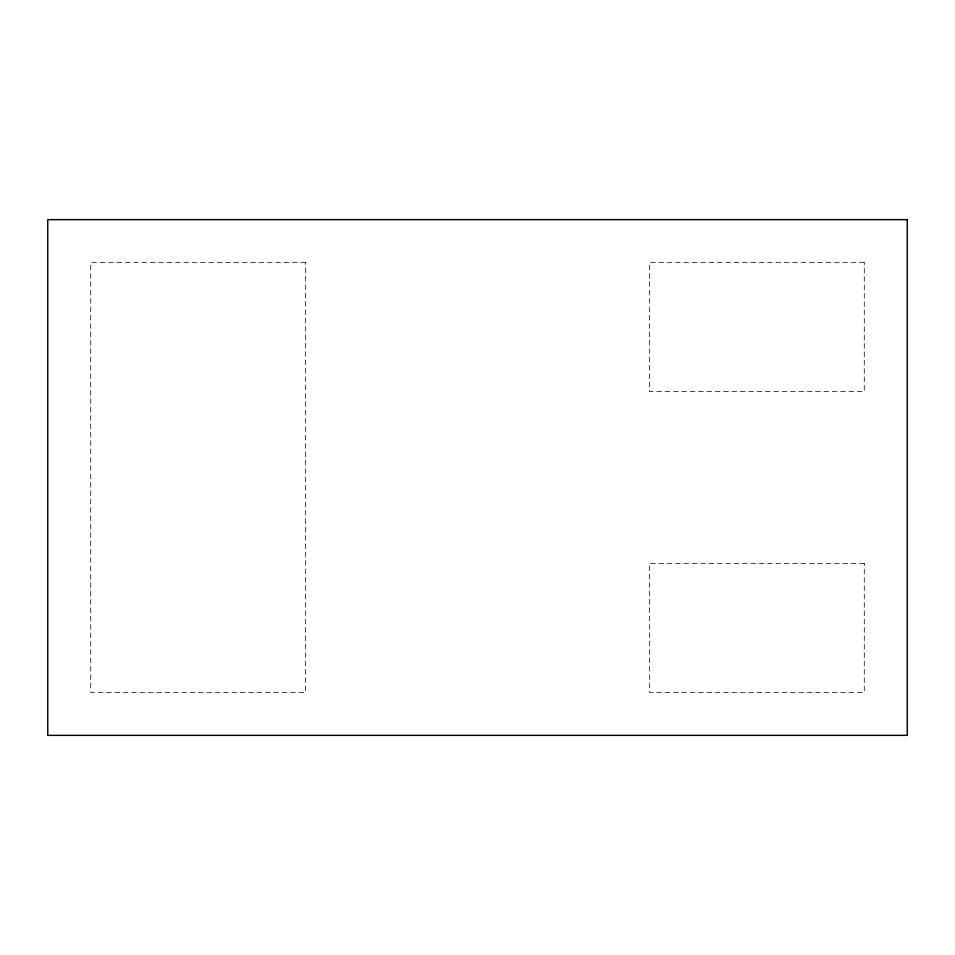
<?xml version="1.0" encoding="UTF-8"?>
<svg xmlns="http://www.w3.org/2000/svg" width="955" height="955" viewBox="0 0 955 955"><rect width="100%" height="100%" fill="white"/><g stroke="black" fill="none" stroke-linecap="round" stroke-linejoin="round"><path stroke-width="0.72" stroke-dasharray="4.78 3.58" d="M305.6 262.625L90.725 262.625L90.725 692.375L305.6 692.375L305.6 262.625M864.275 262.625L649.4 262.625L649.4 391.55L864.275 391.55L864.275 262.625M864.275 563.45L649.4 563.45L649.4 692.375L864.275 692.375L864.275 563.45"/><path stroke-width="1.43" d="M907.25 219.65L47.75 219.65L47.75 735.35L907.25 735.35L907.25 219.65"/></g></svg>
